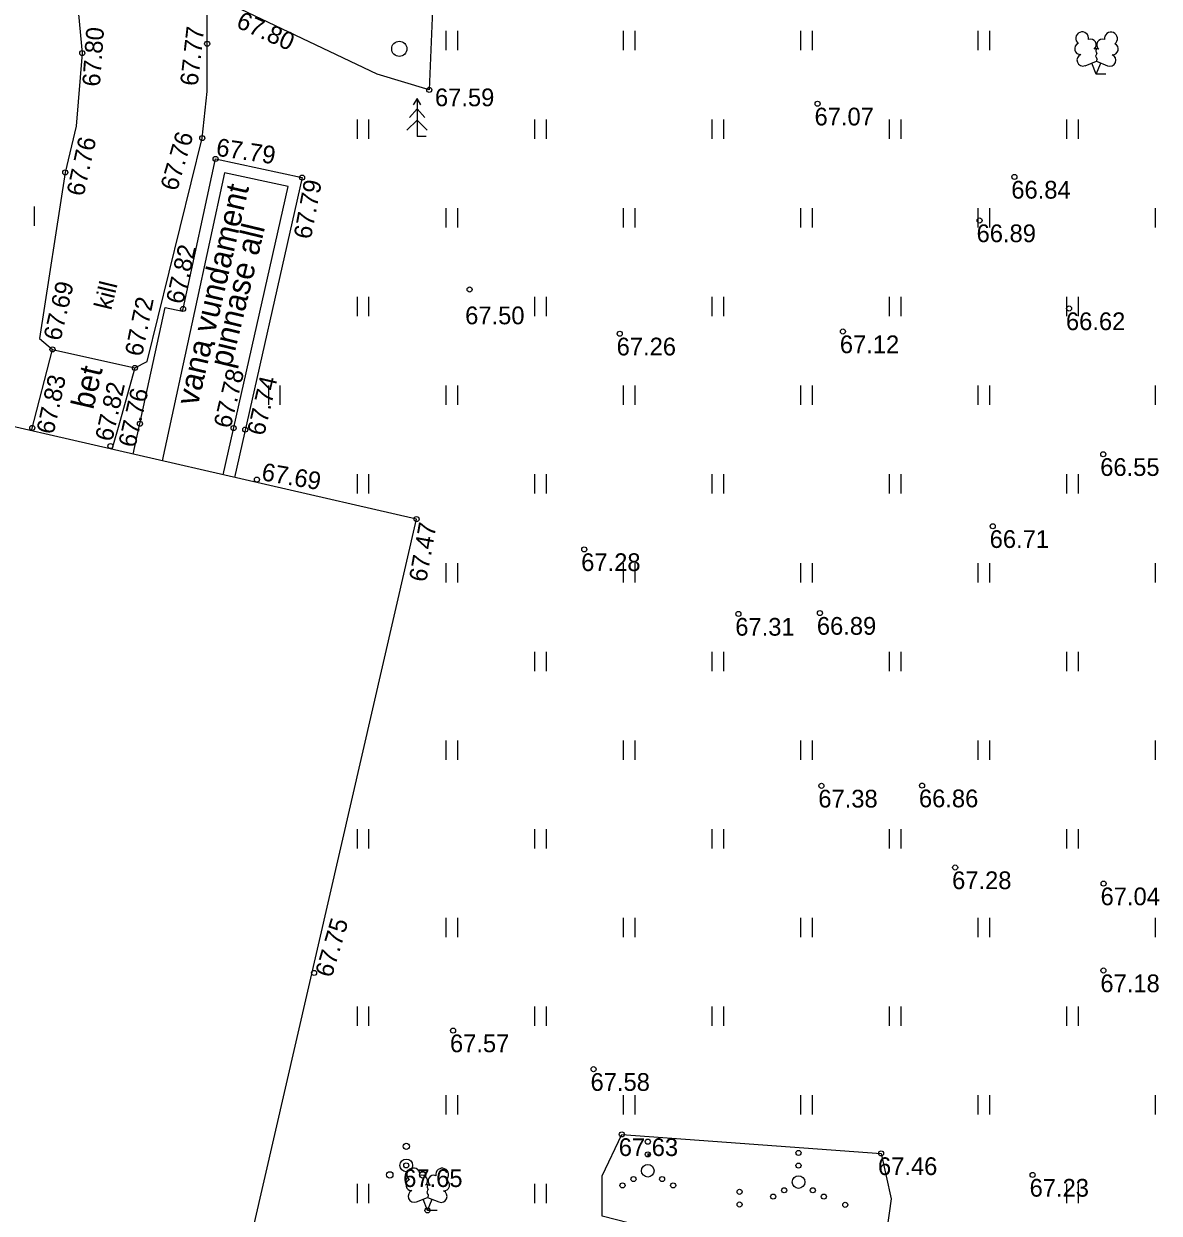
# Model space of a CAD drawing. Extents: x 640621 to 641233, y 6453565 to 6454578.
# Drawn here: x 640952.12 to 640996.93, y 6454184.73 to 6454231.66 of the extents above; entities that cross this region are included whole.
import ezdxf

# ---------------------------------------------------------------- set-up
doc = ezdxf.new("R2010")
doc.units = 0
for name, color, linetype in [('HALJASTUS', 7, 'Continuous'), ('HOONE', 7, 'Continuous'), ('HOONEDET', 7, 'Continuous'), ('KORGUS-EH2000', 7, 'Continuous'), ('PUU', 7, 'Continuous'), ('TEE', 7, 'Continuous')]:
    doc.layers.add(name, color=color, linetype=linetype)

msp = doc.modelspace()

# ---------------------------------------------------------------- linework, layer by layer
at = {"layer": 'HALJASTUS'}
for p, q in [((640968.772, 6454231.381), (640968.772, 6454230.619)), ((640969.228, 6454231.381), (640969.228, 6454230.619)), ((640975.772, 6454231.381), (640975.772, 6454230.619)), ((640976.228, 6454231.381), (640976.228, 6454230.619)), ((640982.772, 6454231.381), (640982.772, 6454230.619)), ((640983.228, 6454231.381), (640983.228, 6454230.619)), ((640989.772, 6454231.381), (640989.772, 6454230.619)), ((640990.228, 6454231.381), (640990.228, 6454230.619)), ((640965.272, 6454227.881), (640965.272, 6454227.119)), ((640965.728, 6454227.881), (640965.728, 6454227.119)), ((640972.272, 6454227.881), (640972.272, 6454227.119)), ((640972.728, 6454227.881), (640972.728, 6454227.119)), ((640979.272, 6454227.881), (640979.272, 6454227.119)), ((640979.728, 6454227.881), (640979.728, 6454227.119)), ((640986.272, 6454227.881), (640986.272, 6454227.119)), ((640986.728, 6454227.881), (640986.728, 6454227.119)), ((640993.272, 6454227.881), (640993.272, 6454227.119)), ((640993.728, 6454227.881), (640993.728, 6454227.119)), ((640952.527, 6454224.448), (640952.527, 6454223.687)), ((640968.772, 6454224.381), (640968.772, 6454223.619)), ((640969.228, 6454224.381), (640969.228, 6454223.619)), ((640975.772, 6454224.381), (640975.772, 6454223.619)), ((640976.228, 6454224.381), (640976.228, 6454223.619)), ((640982.772, 6454224.381), (640982.772, 6454223.619)), ((640983.228, 6454224.381), (640983.228, 6454223.619)), ((640989.772, 6454224.381), (640989.772, 6454223.619)), ((640990.228, 6454224.381), (640990.228, 6454223.619)), ((640996.772, 6454224.381), (640996.772, 6454223.619)), ((640965.272, 6454220.881), (640965.272, 6454220.119)), ((640965.728, 6454220.881), (640965.728, 6454220.119)), ((640972.272, 6454220.881), (640972.272, 6454220.119)), ((640972.728, 6454220.881), (640972.728, 6454220.119)), ((640979.272, 6454220.881), (640979.272, 6454220.119)), ((640979.728, 6454220.881), (640979.728, 6454220.119)), ((640986.272, 6454220.881), (640986.272, 6454220.119)), ((640986.728, 6454220.881), (640986.728, 6454220.119)), ((640993.272, 6454220.881), (640993.272, 6454220.119)), ((640993.728, 6454220.881), (640993.728, 6454220.119)), ((640961.772, 6454217.381), (640961.772, 6454216.619)), ((640962.228, 6454217.381), (640962.228, 6454216.619)), ((640968.772, 6454217.381), (640968.772, 6454216.619)), ((640969.228, 6454217.381), (640969.228, 6454216.619)), ((640975.772, 6454217.381), (640975.772, 6454216.619)), ((640976.228, 6454217.381), (640976.228, 6454216.619)), ((640982.772, 6454217.381), (640982.772, 6454216.619)), ((640983.228, 6454217.381), (640983.228, 6454216.619)), ((640989.772, 6454217.381), (640989.772, 6454216.619)), ((640990.228, 6454217.381), (640990.228, 6454216.619)), ((640996.772, 6454217.381), (640996.772, 6454216.619)), ((640965.272, 6454213.881), (640965.272, 6454213.119)), ((640965.728, 6454213.881), (640965.728, 6454213.119)), ((640972.272, 6454213.881), (640972.272, 6454213.119)), ((640972.728, 6454213.881), (640972.728, 6454213.119)), ((640979.272, 6454213.881), (640979.272, 6454213.119)), ((640979.728, 6454213.881), (640979.728, 6454213.119)), ((640986.272, 6454213.881), (640986.272, 6454213.119)), ((640986.728, 6454213.881), (640986.728, 6454213.119)), ((640993.272, 6454213.881), (640993.272, 6454213.119)), ((640993.728, 6454213.881), (640993.728, 6454213.119)), ((640968.772, 6454210.381), (640968.772, 6454209.619)), ((640969.228, 6454210.381), (640969.228, 6454209.619)), ((640975.772, 6454210.381), (640975.772, 6454209.619)), ((640976.228, 6454210.381), (640976.228, 6454209.619)), ((640982.772, 6454210.381), (640982.772, 6454209.619)), ((640983.228, 6454210.381), (640983.228, 6454209.619)), ((640989.772, 6454210.381), (640989.772, 6454209.619)), ((640990.228, 6454210.381), (640990.228, 6454209.619)), ((640996.772, 6454210.381), (640996.772, 6454209.619)), ((640972.272, 6454206.881), (640972.272, 6454206.119)), ((640972.728, 6454206.881), (640972.728, 6454206.119)), ((640979.272, 6454206.881), (640979.272, 6454206.119)), ((640979.728, 6454206.881), (640979.728, 6454206.119)), ((640986.272, 6454206.881), (640986.272, 6454206.119)), ((640986.728, 6454206.881), (640986.728, 6454206.119)), ((640993.272, 6454206.881), (640993.272, 6454206.119)), ((640993.728, 6454206.881), (640993.728, 6454206.119)), ((640968.772, 6454203.381), (640968.772, 6454202.619)), ((640969.228, 6454203.381), (640969.228, 6454202.619)), ((640975.772, 6454203.381), (640975.772, 6454202.619)), ((640976.228, 6454203.381), (640976.228, 6454202.619)), ((640982.772, 6454203.381), (640982.772, 6454202.619)), ((640983.228, 6454203.381), (640983.228, 6454202.619)), ((640989.772, 6454203.381), (640989.772, 6454202.619)), ((640990.228, 6454203.381), (640990.228, 6454202.619)), ((640996.772, 6454203.381), (640996.772, 6454202.619)), ((640965.272, 6454199.881), (640965.272, 6454199.119)), ((640965.728, 6454199.881), (640965.728, 6454199.119)), ((640972.272, 6454199.881), (640972.272, 6454199.119)), ((640972.728, 6454199.881), (640972.728, 6454199.119)), ((640979.272, 6454199.881), (640979.272, 6454199.119)), ((640979.728, 6454199.881), (640979.728, 6454199.119)), ((640986.272, 6454199.881), (640986.272, 6454199.119)), ((640986.728, 6454199.881), (640986.728, 6454199.119)), ((640993.272, 6454199.881), (640993.272, 6454199.119)), ((640993.728, 6454199.881), (640993.728, 6454199.119)), ((640968.772, 6454196.381), (640968.772, 6454195.619)), ((640969.228, 6454196.381), (640969.228, 6454195.619)), ((640975.772, 6454196.381), (640975.772, 6454195.619)), ((640976.228, 6454196.381), (640976.228, 6454195.619)), ((640982.772, 6454196.381), (640982.772, 6454195.619)), ((640983.228, 6454196.381), (640983.228, 6454195.619)), ((640989.772, 6454196.381), (640989.772, 6454195.619)), ((640990.228, 6454196.381), (640990.228, 6454195.619)), ((640996.772, 6454196.381), (640996.772, 6454195.619)), ((640965.272, 6454192.881), (640965.272, 6454192.119)), ((640965.728, 6454192.881), (640965.728, 6454192.119)), ((640972.272, 6454192.881), (640972.272, 6454192.119)), ((640972.728, 6454192.881), (640972.728, 6454192.119)), ((640979.272, 6454192.881), (640979.272, 6454192.119)), ((640979.728, 6454192.881), (640979.728, 6454192.119)), ((640986.272, 6454192.881), (640986.272, 6454192.119)), ((640986.728, 6454192.881), (640986.728, 6454192.119)), ((640993.272, 6454192.881), (640993.272, 6454192.119)), ((640993.728, 6454192.881), (640993.728, 6454192.119)), ((640968.772, 6454189.381), (640968.772, 6454188.619)), ((640969.228, 6454189.381), (640969.228, 6454188.619)), ((640975.772, 6454189.381), (640975.772, 6454188.619)), ((640976.228, 6454189.381), (640976.228, 6454188.619)), ((640982.772, 6454189.381), (640982.772, 6454188.619)), ((640983.228, 6454189.381), (640983.228, 6454188.619)), ((640989.772, 6454189.381), (640989.772, 6454188.619)), ((640990.228, 6454189.381), (640990.228, 6454188.619)), ((640996.772, 6454189.381), (640996.772, 6454188.619)), ((640965.272, 6454185.881), (640965.272, 6454185.119)), ((640965.728, 6454185.881), (640965.728, 6454185.119)), ((640972.272, 6454185.881), (640972.272, 6454185.119)), ((640972.728, 6454185.881), (640972.728, 6454185.119)), ((640993.272, 6454185.881), (640993.272, 6454185.119)), ((640993.728, 6454185.881), (640993.728, 6454185.119))]:
    msp.add_line(p, q, dxfattribs=at)
for points in [[(640960.691, 6454232.224), (640961.151, 6454233.769), (640961.489, 6454234.474), (640964.105, 6454236.57), (640966.161, 6454237.579), (640967.468, 6454237.389), (640968.431, 6454236.642), (640968.122, 6454229.048), (640966.063, 6454229.667), (640960.691, 6454232.224)], [(640974.947, 6454184.608), (640974.947, 6454186.203), (640975.719, 6454187.839), (640985.95, 6454187.088), (640986.346, 6454185.293), (640985.921, 6454182.191), (640980.695, 6454183.135), (640974.947, 6454184.608)]]:
    msp.add_lwpolyline(points, dxfattribs=at)
for centre, radius in [((640966.937, 6454230.671), 0.3), ((640976.745, 6454187.55), 0.1), ((640976.745, 6454187.05), 0.1), ((640982.692, 6454187.105), 0.1), ((640976.745, 6454186.4), 0.25), ((640982.692, 6454186.605), 0.1), ((640976.18, 6454186.075), 0.1), ((640977.31, 6454186.075), 0.1), ((640982.692, 6454185.955), 0.25), ((640975.745, 6454185.825), 0.1), ((640977.745, 6454185.825), 0.1), ((640980.367, 6454185.57), 0.1), ((640982.127, 6454185.63), 0.1), ((640983.257, 6454185.63), 0.1), ((640980.367, 6454185.07), 0.1), ((640981.692, 6454185.38), 0.1), ((640983.692, 6454185.38), 0.1), ((640984.538, 6454185.058), 0.1)]:
    msp.add_circle(centre, radius, dxfattribs=at)
at = {"layer": 'HOONE'}
for points in [[(640956.438, 6454214.673), (640957.692, 6454220.464), (640958.386, 6454220.314), (640958.406, 6454220.407), (640959.687, 6454226.323), (640963.099, 6454225.591), (640960.434, 6454213.76)], [(640959.983, 6454213.861), (640962.545, 6454225.237), (640960.041, 6454225.774), (640958.858, 6454220.309), (640957.582, 6454214.417)], [(640951.38, 6454141.599), (640958.976, 6454174.579), (640965.254, 6454173.113), (640966.083, 6454177.075), (640959.884, 6454178.522), (640967.621, 6454212.116), (640949.723, 6454216.209), (640943.057, 6454187.263), (640931.048, 6454190.067), (640928.121, 6454177.532), (640940.141, 6454174.725), (640933.459, 6454145.711), (640951.38, 6454141.599)]]:
    msp.add_lwpolyline(points, dxfattribs=at)
at = {"layer": 'HOONEDET'}
msp.add_lwpolyline([(640952.419, 6454215.592), (640953.251, 6454218.812), (640956.506, 6454218.077), (640955.895, 6454215.917), (640955.598, 6454214.865)], dxfattribs=at)
at = {"layer": 'KORGUS-EH2000'}
for centre in [(640954.425, 6454230.502), (640959.356, 6454230.869), (640968.122, 6454229.048), (640983.446, 6454228.502), (640959.162, 6454227.15), (640959.687, 6454226.323), (640953.755, 6454225.792), (640963.099, 6454225.591), (640991.211, 6454225.614), (640989.841, 6454223.896), (640969.714, 6454221.174), (640958.406, 6454220.407), (640993.368, 6454220.425), (640975.636, 6454219.428), (640984.445, 6454219.516), (640953.251, 6454218.812), (640956.506, 6454218.077), (640952.45, 6454215.713), (640956.699, 6454215.877), (640960.398, 6454215.704), (640960.859, 6454215.647), (640955.536, 6454214.995), (640994.72, 6454214.673), (640961.32, 6454213.674), (640967.621, 6454212.116), (640990.357, 6454211.831), (640974.237, 6454210.919), (640980.318, 6454208.37), (640983.538, 6454208.406), (640983.595, 6454201.589), (640987.566, 6454201.598), (640988.875, 6454198.369), (640994.734, 6454197.733), (640963.575, 6454194.208), (640994.727, 6454194.303), (640969.058, 6454191.934), (640974.606, 6454190.41), (640975.719, 6454187.839), (640985.95, 6454187.088), (640967.212, 6454186.616), (640991.933, 6454186.235), (640968.051, 6454184.84)]:
    msp.add_circle(centre, 0.1, dxfattribs=at)
at = {"layer": 'PUU'}
for p, q in [((640994.004, 6454230.003), (640994.449, 6454230.178)), ((640994.449, 6454230.178), (640994.889, 6454229.998)), ((640994.444, 6454229.668), (640994.269, 6454230.108)), ((640994.444, 6454229.668), (640994.624, 6454230.108)), ((640994.824, 6454229.668), (640994.444, 6454229.668)), ((640967.639, 6454228.706), (640967.489, 6454228.456)), ((640967.789, 6454228.456), (640967.639, 6454228.706)), ((640967.639, 6454228.706), (640967.639, 6454227.206)), ((640967.639, 6454228.306), (640967.339, 6454227.956)), ((640967.939, 6454227.956), (640967.639, 6454228.306)), ((640967.639, 6454227.856), (640967.239, 6454227.456)), ((640968.039, 6454227.456), (640967.639, 6454227.856)), ((640967.999, 6454227.206), (640967.639, 6454227.206)), ((640967.611, 6454185.175), (640968.056, 6454185.35)), ((640968.051, 6454184.84), (640967.876, 6454185.28)), ((640968.051, 6454184.84), (640968.231, 6454185.28)), ((640968.056, 6454185.35), (640968.496, 6454185.17)), ((640968.431, 6454184.84), (640968.051, 6454184.84))]:
    msp.add_line(p, q, dxfattribs=at)
for points in [[(640994.449, 6454230.673), (640994.429, 6454230.598), (640994.429, 6454230.578), (640994.439, 6454230.548), (640994.459, 6454230.513), (640994.464, 6454230.493), (640994.449, 6454230.458), (640994.424, 6454230.408), (640994.419, 6454230.383), (640994.424, 6454230.368), (640994.434, 6454230.338), (640994.469, 6454230.278), (640994.474, 6454230.258), (640994.469, 6454230.238), (640994.454, 6454230.203), (640994.449, 6454230.178)], [(640968.056, 6454185.845), (640968.036, 6454185.77), (640968.036, 6454185.75), (640968.046, 6454185.72), (640968.066, 6454185.685), (640968.071, 6454185.665), (640968.056, 6454185.63), (640968.031, 6454185.58), (640968.026, 6454185.555), (640968.031, 6454185.54), (640968.041, 6454185.51), (640968.076, 6454185.45), (640968.081, 6454185.43), (640968.076, 6454185.41), (640968.061, 6454185.375), (640968.056, 6454185.35)]]:
    msp.add_lwpolyline(points, dxfattribs=at)
for centre, radius in [((640967.212, 6454187.366), 0.125), ((640967.212, 6454186.616), 0.25), ((640966.562, 6454186.241), 0.125), ((640967.862, 6454186.241), 0.125)]:
    msp.add_circle(centre, radius, dxfattribs=at)
for centre, radius, start, end in [((640993.887, 6454231.082), 0.256, 111.5027, 232.5173), ((640993.887, 6454231.082), 0.256, 350.4856, 111.5002), ((640994.221, 6454230.831), 0.224, 308.5041, 111.5725), ((640994.684, 6454230.827), 0.225, 67.7016, 230.5126), ((640995.023, 6454231.073), 0.256, 67.6168, 188.6314), ((640995.023, 6454231.073), 0.256, 306.5997, 67.6143), ((640993.813, 6454230.671), 0.224, 111.4304, 274.4987), ((640994.448, 6454230.435), 0.237, 66.7655, 111.5015), ((640995.09, 6454230.661), 0.224, 264.6183, 67.6866), ((640993.917, 6454230.226), 0.237, 111.5014, 291.5004), ((640994.979, 6454230.218), 0.237, 247.6166, 67.6155), ((640967.494, 6454186.254), 0.256, 111.5027, 232.5173), ((640967.494, 6454186.254), 0.256, 350.4856, 111.5002), ((640968.63, 6454186.245), 0.256, 67.6168, 188.6314), ((640968.63, 6454186.245), 0.256, 306.5997, 67.6143), ((640967.42, 6454185.843), 0.224, 111.4304, 274.4987), ((640967.829, 6454186.004), 0.224, 308.5041, 111.5725), ((640968.292, 6454185.999), 0.225, 67.7016, 230.5126), ((640968.697, 6454185.833), 0.224, 264.6183, 67.6866), ((640967.525, 6454185.398), 0.237, 111.5014, 291.5004), ((640968.055, 6454185.607), 0.237, 66.7655, 111.5015), ((640968.586, 6454185.39), 0.237, 247.6166, 67.6155)]:
    msp.add_arc(centre, radius, start, end, dxfattribs=at)
at = {"layer": 'TEE'}
for points in [[(640956.506, 6454218.077), (640956.983, 6454218.334), (640959.162, 6454227.15), (640959.351, 6454228.991), (640959.356, 6454230.869), (640959.361, 6454232.747), (640959.107, 6454234.807), (640958.562, 6454237.778), (640957.441, 6454242.242), (640956.061, 6454247.02), (640953.781, 6454254.343), (640952.163, 6454258.866)], [(640950.558, 6454247.29), (640951.066, 6454246.925), (640952.544, 6454242.3), (640953.549, 6454238.371), (640954.003, 6454234.999), (640954.425, 6454230.502), (640954.184, 6454227.617), (640953.755, 6454225.792), (640952.739, 6454219.234), (640953.251, 6454218.812)]]:
    msp.add_lwpolyline(points, dxfattribs=at)

# ---------------------------------------------------------------- texts
at = {"layer": 'HOONE'}
for s, rotation, p in [('vana vundament', 76.8094, (640958.981, 6454216.545)), ('pinnase all', 76.4099, (640960.294, 6454218.046)), ('bet', 76.9544, (640954.856, 6454216.406))]:
    msp.add_text(s, height=0.9, rotation=rotation, dxfattribs=at).set_placement(p)
at = {"layer": 'KORGUS-EH2000'}
for s, rotation, p in [('67.80', 335.9558, (640960.458, 6454231.534)), ('67.77', 83.4181, (640958.976, 6454229.181)), ('67.80', 85.8554, (640955.12, 6454229.163)), ('67.76', 73.7398, (640958.163, 6454225.026)), ('67.76', 77.5549, (640954.478, 6454224.82)), ('67.79', 351.5911, (640959.678, 6454226.456)), ('67.79', 79.2451, (640963.447, 6454223.128)), ('67.82', 77.1644, (640958.4, 6454220.564)), ('67.69', 76.9844, (640953.567, 6454219.116)), ('67.72', 78.3885, (640956.782, 6454218.502)), ('67.78', 76.5514, (640960.278, 6454215.662)), ('67.83', 77.7668, (640953.29, 6454215.429)), ('67.82', 77.4136, (640955.604, 6454215.145)), ('67.74', 76.8274, (640961.6, 6454215.373)), ('67.76', 77.0439, (640956.516, 6454214.905)), ('67.69', 350.2476, (640961.469, 6454213.652)), ('67.47', 79.8245, (640967.999, 6454209.603)), ('67.75', 73.5778, (640964.271, 6454193.992))]:
    msp.add_text(s, height=0.7, rotation=rotation, dxfattribs=at).set_placement(p)
for s, p in [('67.59', (640968.345, 6454228.404)), ('67.07', (640983.325, 6454227.647)), ('66.84', (640991.09, 6454224.759)), ('66.89', (640989.72, 6454223.041)), ('67.50', (640969.537, 6454219.801)), ('66.62', (640993.247, 6454219.57)), ('67.12', (640984.324, 6454218.661)), ('67.26', (640975.515, 6454218.573)), ('66.55', (640994.599, 6454213.818)), ('66.71', (640990.236, 6454210.976)), ('67.28', (640974.116, 6454210.064)), ('67.31', (640980.197, 6454207.515)), ('66.89', (640983.417, 6454207.551)), ('67.38', (640983.474, 6454200.734)), ('66.86', (640987.445, 6454200.743)), ('67.28', (640988.754, 6454197.514)), ('67.04', (640994.613, 6454196.878)), ('67.18', (640994.606, 6454193.448)), ('67.57', (640968.937, 6454191.079)), ('67.58', (640974.485, 6454189.555)), ('67.63', (640975.598, 6454186.984)), ('67.46', (640985.829, 6454186.233)), ('67.65', (640967.091, 6454185.761)), ('67.23', (640991.812, 6454185.38))]:
    msp.add_text(s, height=0.7, dxfattribs=at).set_placement(p)
at = {"layer": 'TEE'}
msp.add_text('kill', height=0.7, rotation=76.251, dxfattribs=at).set_placement((640955.566, 6454220.331))

doc.saveas('drawing.dxf')
